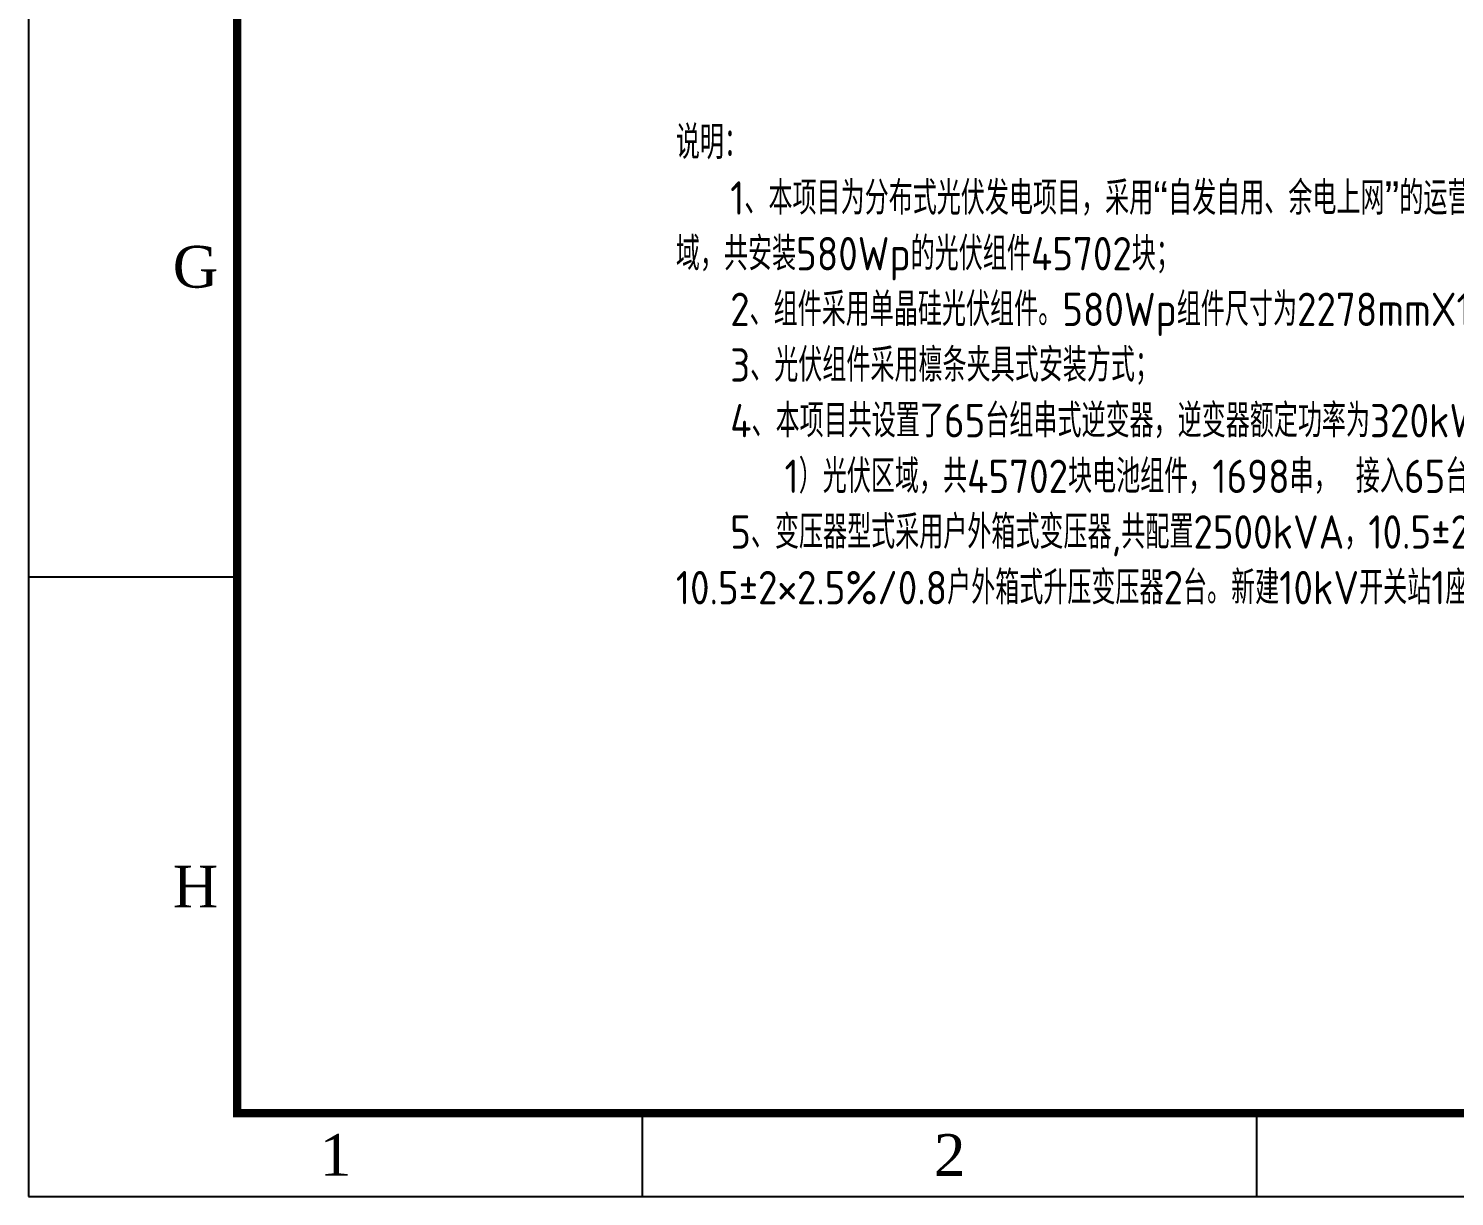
# Model space of a CAD drawing. Header units: millimetres. Extents: x 1218 to 2690, y 1163 to 1758.
# Drawn here: x 1218.5 to 1389.2, y 1163.8 to 1303.7 of the extents above; entities that cross this region are included whole.
import ezdxf
from ezdxf.enums import TextEntityAlignment as Align

# ---------------------------------------------------------------- set-up
doc = ezdxf.new("R2010")
doc.units = ezdxf.units.MM
doc.styles.add('Albedo', font='gbenor', dxfattribs={"bigfont": 'gbcbig'})
doc.styles.add('Times', font='times.ttf')

# ---------------------------------------------------------------- blocks, each defined once
blk = doc.blocks.new('*U715')
at = {"color": 6, "insert": (0, 0), "char_height": 4, "width": 200, "attachment_point": 1, "style": 'Albedo'}
blk.add_mtext('说明：\\P   1、本项目为分布式光伏发电项目，采用“自发自用、余电上网”的运营模式，总建设规模26.51MWp，光伏组件分布在光伏区域等1个光伏发电单元区域，共安装580Wp的光伏组件45702块；\\P   2、组件采用单晶硅光伏组件。580Wp组件尺寸为2278mmX1134mmX35mm，相邻组件安装间距为20mm；\\P   3、光伏组件采用檩条夹具式安装方式；\\P   4、本项目共设置了65台组串式逆变器，逆变器额定功率为320kW，所有单元区域的逆变器接线方案如下：\\P      1）光伏区域，共45702块电池组件，1698串， 接入65台320kW组串式逆变器；\\P   5、变压器型式采用户外箱式变压器,共配置2500kVA，10.5±2×2.5%/0.8户外箱式升压变压器8台；2000kVA，10.5±2×2.5%/0.8户外箱式升压变压器2台。新建10kV开关站1座，采用预制舱式；共设置1台并网柜, 通过10kV电压等级接入电网。', dxfattribs=at)
blk = doc.blocks.new('*U717')
at = {"color": 5}
blk.add_lwpolyline([(0, 0), (1471, 0), (1471, 594), (0, 594)], close=True, dxfattribs=at)

msp = doc.modelspace()

# ---------------------------------------------------------------- linework, layer by layer
at = {"color": 5}
for p, q in [((1218.469, 1238.025), (1243.469, 1238.025)), ((1292.019, 1163.775), (1292.019, 1173.775)), ((1365.569, 1163.775), (1365.569, 1173.775))]:
    msp.add_line(p, q, dxfattribs=at)
at = {"color": 5, "const_width": 1}
msp.add_lwpolyline([(1243.469, 1173.775), (2679.469, 1173.775), (2679.469, 1747.775), (1243.469, 1747.775)], close=True, dxfattribs=at)

# ---------------------------------------------------------------- block references
for name, p in [('*U717', (1218.469, 1163.775)), ('*U715', (1295.995, 1292.059))]:
    msp.add_blockref(name, p)

# ---------------------------------------------------------------- texts
at = {"color": 4, "style": 'Times'}
for s, p in [('G', (1238.469, 1275.15)), ('H', (1238.469, 1200.9)), ('1', (1255.244, 1168.775)), ('2', (1328.794, 1168.775))]:
    msp.add_text(s, height=5, dxfattribs=at).set_placement(p, align=Align.MIDDLE)

doc.saveas('drawing.dxf')
